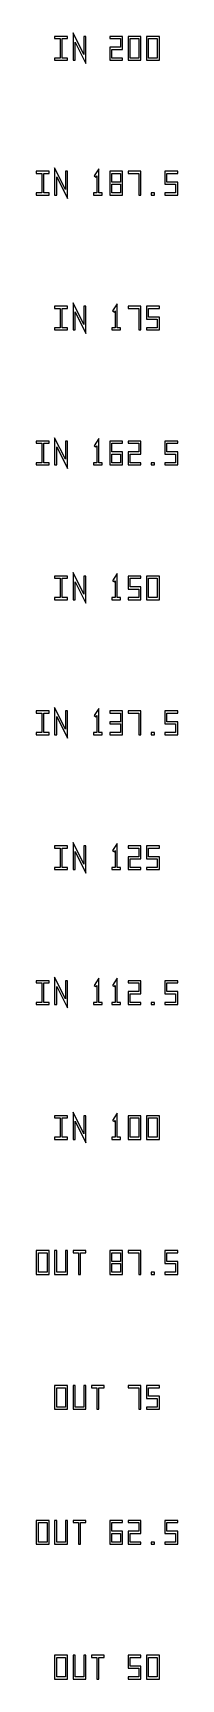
# Model space of a CAD drawing. Header units: millimetres. Extents: x -7 to 7, y -173 to -20.
import ezdxf

# ---------------------------------------------------------------- set-up
doc = ezdxf.new("R2010")
doc.units = ezdxf.units.MM
doc.layers.add('LASER_MARK', color=7, linetype='Continuous')

msp = doc.modelspace()

# ---------------------------------------------------------------- linework, layer by layer
at = {"layer": 'LASER_MARK'}
for points in [[(-3.65, -22.6), (-3.65, -22.4), (-4.15, -22.4), (-4.15, -20.6), (-3.65, -20.6), (-3.65, -20.4), (-4.85, -20.4), (-4.85, -20.6), (-4.35, -20.6), (-4.35, -22.4), (-4.85, -22.4), (-4.85, -22.6)], [(-2.15, -22.08), (-3.15, -20.08), (-3.15, -22.6), (-2.95, -22.6), (-2.95, -20.92), (-1.95, -22.92), (-1.95, -20.4), (-2.15, -20.4)], [(1.45, -21.6), (1.45, -20.4), (0.25, -20.4), (0.25, -20.6), (1.25, -20.6), (1.25, -21.4), (0.25, -21.4), (0.25, -22.6), (1.45, -22.6), (1.45, -22.4), (0.45, -22.4), (0.45, -21.6)], [(1.95, -20.4), (1.95, -22.6), (3.15, -22.6), (3.15, -20.4)], [(2.95, -22.4), (2.15, -22.4), (2.15, -20.6), (2.95, -20.6)], [(3.65, -20.4), (3.65, -22.6), (4.85, -22.6), (4.85, -20.4)], [(4.65, -22.4), (3.85, -22.4), (3.85, -20.6), (4.65, -20.6)], [(-5.35, -35.1), (-5.35, -34.9), (-5.85, -34.9), (-5.85, -33.1), (-5.35, -33.1), (-5.35, -32.9), (-6.55, -32.9), (-6.55, -33.1), (-6.05, -33.1), (-6.05, -34.9), (-6.55, -34.9), (-6.55, -35.1)], [(-3.85, -34.58), (-4.85, -32.58), (-4.85, -35.1), (-4.65, -35.1), (-4.65, -33.42), (-3.65, -35.42), (-3.65, -32.9), (-3.85, -32.9)], [(-0.45, -35.1), (-0.45, -34.9), (-0.75, -34.9), (-0.75, -32.67), (-1.19, -33.33), (-1.02, -33.44), (-0.95, -33.33), (-0.95, -34.9), (-1.25, -34.9), (-1.25, -35.1)], [(1.45, -32.9), (0.25, -32.9), (0.25, -35.1), (1.45, -35.1)], [(0.45, -33.1), (1.25, -33.1), (1.25, -33.9), (0.45, -33.9)], [(3.15, -35.1), (3.15, -32.9), (1.95, -32.9), (1.95, -33.1), (2.95, -33.1), (2.95, -35.1)], [(5.55, -33.9), (5.55, -33.1), (6.55, -33.1), (6.55, -32.9), (5.35, -32.9), (5.35, -34.1), (6.35, -34.1), (6.35, -34.9), (5.35, -34.9), (5.35, -35.1), (6.55, -35.1), (6.55, -33.9)], [(1.25, -34.1), (1.25, -34.9), (0.45, -34.9), (0.45, -34.1)], [(4.4, -35.1), (4.4, -34.9), (4.1, -34.9), (4.1, -35.1)], [(-3.65, -47.6), (-3.65, -47.4), (-4.15, -47.4), (-4.15, -45.6), (-3.65, -45.6), (-3.65, -45.4), (-4.85, -45.4), (-4.85, -45.6), (-4.35, -45.6), (-4.35, -47.4), (-4.85, -47.4), (-4.85, -47.6)], [(-2.15, -47.08), (-3.15, -45.08), (-3.15, -47.6), (-2.95, -47.6), (-2.95, -45.92), (-1.95, -47.92), (-1.95, -45.4), (-2.15, -45.4)], [(1.25, -47.6), (1.25, -47.4), (0.95, -47.4), (0.95, -45.17), (0.51, -45.83), (0.68, -45.94), (0.75, -45.83), (0.75, -47.4), (0.45, -47.4), (0.45, -47.6)], [(3.15, -47.6), (3.15, -45.4), (1.95, -45.4), (1.95, -45.6), (2.95, -45.6), (2.95, -47.6)], [(3.85, -46.4), (3.85, -45.6), (4.85, -45.6), (4.85, -45.4), (3.65, -45.4), (3.65, -46.6), (4.65, -46.6), (4.65, -47.4), (3.65, -47.4), (3.65, -47.6), (4.85, -47.6), (4.85, -46.4)], [(-5.35, -60.1), (-5.35, -59.9), (-5.85, -59.9), (-5.85, -58.1), (-5.35, -58.1), (-5.35, -57.9), (-6.55, -57.9), (-6.55, -58.1), (-6.05, -58.1), (-6.05, -59.9), (-6.55, -59.9), (-6.55, -60.1)], [(-3.85, -59.58), (-4.85, -57.58), (-4.85, -60.1), (-4.65, -60.1), (-4.65, -58.42), (-3.65, -60.42), (-3.65, -57.9), (-3.85, -57.9)], [(-0.45, -60.1), (-0.45, -59.9), (-0.75, -59.9), (-0.75, -57.67), (-1.19, -58.33), (-1.02, -58.44), (-0.95, -58.33), (-0.95, -59.9), (-1.25, -59.9), (-1.25, -60.1)], [(1.45, -57.9), (0.25, -57.9), (0.25, -60.1), (1.45, -60.1), (1.45, -58.9), (0.45, -58.9), (0.45, -58.1), (1.45, -58.1)], [(3.15, -59.1), (3.15, -57.9), (1.95, -57.9), (1.95, -58.1), (2.95, -58.1), (2.95, -58.9), (1.95, -58.9), (1.95, -60.1), (3.15, -60.1), (3.15, -59.9), (2.15, -59.9), (2.15, -59.1)], [(5.55, -58.9), (5.55, -58.1), (6.55, -58.1), (6.55, -57.9), (5.35, -57.9), (5.35, -59.1), (6.35, -59.1), (6.35, -59.9), (5.35, -59.9), (5.35, -60.1), (6.55, -60.1), (6.55, -58.9)], [(0.45, -59.9), (0.45, -59.1), (1.25, -59.1), (1.25, -59.9)], [(4.4, -60.1), (4.4, -59.9), (4.1, -59.9), (4.1, -60.1)], [(-2.15, -72.08), (-3.15, -70.08), (-3.15, -72.6), (-2.95, -72.6), (-2.95, -70.92), (-1.95, -72.92), (-1.95, -70.4), (-2.15, -70.4)], [(-3.65, -72.6), (-3.65, -72.4), (-4.15, -72.4), (-4.15, -70.6), (-3.65, -70.6), (-3.65, -70.4), (-4.85, -70.4), (-4.85, -70.6), (-4.35, -70.6), (-4.35, -72.4), (-4.85, -72.4), (-4.85, -72.6)], [(1.25, -72.6), (1.25, -72.4), (0.95, -72.4), (0.95, -70.17), (0.51, -70.83), (0.68, -70.94), (0.75, -70.83), (0.75, -72.4), (0.45, -72.4), (0.45, -72.6)], [(2.15, -71.4), (2.15, -70.6), (3.15, -70.6), (3.15, -70.4), (1.95, -70.4), (1.95, -71.6), (2.95, -71.6), (2.95, -72.4), (1.95, -72.4), (1.95, -72.6), (3.15, -72.6), (3.15, -71.4)], [(3.65, -70.4), (3.65, -72.6), (4.85, -72.6), (4.85, -70.4)], [(4.65, -72.4), (3.85, -72.4), (3.85, -70.6), (4.65, -70.6)], [(-5.35, -85.1), (-5.35, -84.9), (-5.85, -84.9), (-5.85, -83.1), (-5.35, -83.1), (-5.35, -82.9), (-6.55, -82.9), (-6.55, -83.1), (-6.05, -83.1), (-6.05, -84.9), (-6.55, -84.9), (-6.55, -85.1)], [(-3.85, -84.58), (-4.85, -82.58), (-4.85, -85.1), (-4.65, -85.1), (-4.65, -83.42), (-3.65, -85.42), (-3.65, -82.9), (-3.85, -82.9)], [(-0.45, -85.1), (-0.45, -84.9), (-0.75, -84.9), (-0.75, -82.67), (-1.19, -83.33), (-1.02, -83.44), (-0.95, -83.33), (-0.95, -84.9), (-1.25, -84.9), (-1.25, -85.1)], [(0.25, -85.1), (1.45, -85.1), (1.45, -82.9), (0.25, -82.9), (0.25, -83.1), (1.25, -83.1), (1.25, -83.9), (0.25, -83.9), (0.25, -84.1), (1.25, -84.1), (1.25, -84.9), (0.25, -84.9)], [(3.15, -85.1), (3.15, -82.9), (1.95, -82.9), (1.95, -83.1), (2.95, -83.1), (2.95, -85.1)], [(5.55, -83.9), (5.55, -83.1), (6.55, -83.1), (6.55, -82.9), (5.35, -82.9), (5.35, -84.1), (6.35, -84.1), (6.35, -84.9), (5.35, -84.9), (5.35, -85.1), (6.55, -85.1), (6.55, -83.9)], [(4.4, -85.1), (4.4, -84.9), (4.1, -84.9), (4.1, -85.1)], [(-3.65, -97.6), (-3.65, -97.4), (-4.15, -97.4), (-4.15, -95.6), (-3.65, -95.6), (-3.65, -95.4), (-4.85, -95.4), (-4.85, -95.6), (-4.35, -95.6), (-4.35, -97.4), (-4.85, -97.4), (-4.85, -97.6)], [(-2.15, -97.08), (-3.15, -95.08), (-3.15, -97.6), (-2.95, -97.6), (-2.95, -95.92), (-1.95, -97.92), (-1.95, -95.4), (-2.15, -95.4)], [(1.25, -97.6), (1.25, -97.4), (0.95, -97.4), (0.95, -95.17), (0.51, -95.83), (0.68, -95.94), (0.75, -95.83), (0.75, -97.4), (0.45, -97.4), (0.45, -97.6)], [(3.15, -96.6), (3.15, -95.4), (1.95, -95.4), (1.95, -95.6), (2.95, -95.6), (2.95, -96.4), (1.95, -96.4), (1.95, -97.6), (3.15, -97.6), (3.15, -97.4), (2.15, -97.4), (2.15, -96.6)], [(3.85, -96.4), (3.85, -95.6), (4.85, -95.6), (4.85, -95.4), (3.65, -95.4), (3.65, -96.6), (4.65, -96.6), (4.65, -97.4), (3.65, -97.4), (3.65, -97.6), (4.85, -97.6), (4.85, -96.4)], [(-5.35, -110.1), (-5.35, -109.9), (-5.85, -109.9), (-5.85, -108.1), (-5.35, -108.1), (-5.35, -107.9), (-6.55, -107.9), (-6.55, -108.1), (-6.05, -108.1), (-6.05, -109.9), (-6.55, -109.9), (-6.55, -110.1)], [(-3.85, -109.58), (-4.85, -107.58), (-4.85, -110.1), (-4.65, -110.1), (-4.65, -108.42), (-3.65, -110.42), (-3.65, -107.9), (-3.85, -107.9)], [(-0.45, -110.1), (-0.45, -109.9), (-0.75, -109.9), (-0.75, -107.67), (-1.19, -108.33), (-1.02, -108.44), (-0.95, -108.33), (-0.95, -109.9), (-1.25, -109.9), (-1.25, -110.1)], [(1.25, -110.1), (1.25, -109.9), (0.95, -109.9), (0.95, -107.67), (0.51, -108.33), (0.68, -108.44), (0.75, -108.33), (0.75, -109.9), (0.45, -109.9), (0.45, -110.1)], [(3.15, -109.1), (3.15, -107.9), (1.95, -107.9), (1.95, -108.1), (2.95, -108.1), (2.95, -108.9), (1.95, -108.9), (1.95, -110.1), (3.15, -110.1), (3.15, -109.9), (2.15, -109.9), (2.15, -109.1)], [(5.55, -108.9), (5.55, -108.1), (6.55, -108.1), (6.55, -107.9), (5.35, -107.9), (5.35, -109.1), (6.35, -109.1), (6.35, -109.9), (5.35, -109.9), (5.35, -110.1), (6.55, -110.1), (6.55, -108.9)], [(4.4, -110.1), (4.4, -109.9), (4.1, -109.9), (4.1, -110.1)], [(-3.65, -122.6), (-3.65, -122.4), (-4.15, -122.4), (-4.15, -120.6), (-3.65, -120.6), (-3.65, -120.4), (-4.85, -120.4), (-4.85, -120.6), (-4.35, -120.6), (-4.35, -122.4), (-4.85, -122.4), (-4.85, -122.6)], [(-2.15, -122.08), (-3.15, -120.08), (-3.15, -122.6), (-2.95, -122.6), (-2.95, -120.92), (-1.95, -122.92), (-1.95, -120.4), (-2.15, -120.4)], [(1.25, -122.6), (1.25, -122.4), (0.95, -122.4), (0.95, -120.17), (0.51, -120.83), (0.68, -120.94), (0.75, -120.83), (0.75, -122.4), (0.45, -122.4), (0.45, -122.6)], [(1.95, -120.4), (1.95, -122.6), (3.15, -122.6), (3.15, -120.4)], [(3.65, -120.4), (3.65, -122.6), (4.85, -122.6), (4.85, -120.4)], [(2.95, -122.4), (2.15, -122.4), (2.15, -120.6), (2.95, -120.6)], [(4.65, -122.4), (3.85, -122.4), (3.85, -120.6), (4.65, -120.6)], [(-6.55, -132.9), (-6.55, -135.1), (-5.35, -135.1), (-5.35, -132.9)], [(-5.55, -134.9), (-6.35, -134.9), (-6.35, -133.1), (-5.55, -133.1)], [(-3.85, -134.9), (-4.65, -134.9), (-4.65, -132.9), (-4.85, -132.9), (-4.85, -135.1), (-3.65, -135.1), (-3.65, -132.9), (-3.85, -132.9)], [(-2.65, -135.1), (-2.45, -135.1), (-2.45, -133.1), (-1.95, -133.1), (-1.95, -132.9), (-3.15, -132.9), (-3.15, -133.1), (-2.65, -133.1)], [(1.45, -132.9), (0.25, -132.9), (0.25, -135.1), (1.45, -135.1)], [(0.45, -133.1), (1.25, -133.1), (1.25, -133.9), (0.45, -133.9)], [(1.25, -134.1), (1.25, -134.9), (0.45, -134.9), (0.45, -134.1)], [(3.15, -135.1), (3.15, -132.9), (1.95, -132.9), (1.95, -133.1), (2.95, -133.1), (2.95, -135.1)], [(5.55, -133.9), (5.55, -133.1), (6.55, -133.1), (6.55, -132.9), (5.35, -132.9), (5.35, -134.1), (6.35, -134.1), (6.35, -134.9), (5.35, -134.9), (5.35, -135.1), (6.55, -135.1), (6.55, -133.9)], [(4.4, -135.1), (4.4, -134.9), (4.1, -134.9), (4.1, -135.1)], [(-4.85, -145.4), (-4.85, -147.6), (-3.65, -147.6), (-3.65, -145.4)], [(-3.85, -147.4), (-4.65, -147.4), (-4.65, -145.6), (-3.85, -145.6)], [(-2.15, -147.4), (-2.95, -147.4), (-2.95, -145.4), (-3.15, -145.4), (-3.15, -147.6), (-1.95, -147.6), (-1.95, -145.4), (-2.15, -145.4)], [(-0.95, -147.6), (-0.75, -147.6), (-0.75, -145.6), (-0.25, -145.6), (-0.25, -145.4), (-1.45, -145.4), (-1.45, -145.6), (-0.95, -145.6)], [(3.15, -147.6), (3.15, -145.4), (1.95, -145.4), (1.95, -145.6), (2.95, -145.6), (2.95, -147.6)], [(3.85, -146.4), (3.85, -145.6), (4.85, -145.6), (4.85, -145.4), (3.65, -145.4), (3.65, -146.6), (4.65, -146.6), (4.65, -147.4), (3.65, -147.4), (3.65, -147.6), (4.85, -147.6), (4.85, -146.4)], [(-6.55, -157.9), (-6.55, -160.1), (-5.35, -160.1), (-5.35, -157.9)], [(-5.55, -159.9), (-6.35, -159.9), (-6.35, -158.1), (-5.55, -158.1)], [(-3.85, -159.9), (-4.65, -159.9), (-4.65, -157.9), (-4.85, -157.9), (-4.85, -160.1), (-3.65, -160.1), (-3.65, -157.9), (-3.85, -157.9)], [(-2.65, -160.1), (-2.45, -160.1), (-2.45, -158.1), (-1.95, -158.1), (-1.95, -157.9), (-3.15, -157.9), (-3.15, -158.1), (-2.65, -158.1)], [(1.45, -157.9), (0.25, -157.9), (0.25, -160.1), (1.45, -160.1), (1.45, -158.9), (0.45, -158.9), (0.45, -158.1), (1.45, -158.1)], [(3.15, -159.1), (3.15, -157.9), (1.95, -157.9), (1.95, -158.1), (2.95, -158.1), (2.95, -158.9), (1.95, -158.9), (1.95, -160.1), (3.15, -160.1), (3.15, -159.9), (2.15, -159.9), (2.15, -159.1)], [(5.55, -158.9), (5.55, -158.1), (6.55, -158.1), (6.55, -157.9), (5.35, -157.9), (5.35, -159.1), (6.35, -159.1), (6.35, -159.9), (5.35, -159.9), (5.35, -160.1), (6.55, -160.1), (6.55, -158.9)], [(0.45, -159.9), (0.45, -159.1), (1.25, -159.1), (1.25, -159.9)], [(4.4, -160.1), (4.4, -159.9), (4.1, -159.9), (4.1, -160.1)], [(-4.85, -170.4), (-4.85, -172.6), (-3.65, -172.6), (-3.65, -170.4)], [(-3.85, -172.4), (-4.65, -172.4), (-4.65, -170.6), (-3.85, -170.6)], [(-2.15, -172.4), (-2.95, -172.4), (-2.95, -170.4), (-3.15, -170.4), (-3.15, -172.6), (-1.95, -172.6), (-1.95, -170.4), (-2.15, -170.4)], [(-0.95, -172.6), (-0.75, -172.6), (-0.75, -170.6), (-0.25, -170.6), (-0.25, -170.4), (-1.45, -170.4), (-1.45, -170.6), (-0.95, -170.6)], [(2.15, -171.4), (2.15, -170.6), (3.15, -170.6), (3.15, -170.4), (1.95, -170.4), (1.95, -171.6), (2.95, -171.6), (2.95, -172.4), (1.95, -172.4), (1.95, -172.6), (3.15, -172.6), (3.15, -171.4)], [(3.65, -170.4), (3.65, -172.6), (4.85, -172.6), (4.85, -170.4)], [(4.65, -172.4), (3.85, -172.4), (3.85, -170.6), (4.65, -170.6)]]:
    msp.add_lwpolyline(points, close=True, dxfattribs=at)

doc.saveas('drawing.dxf')
